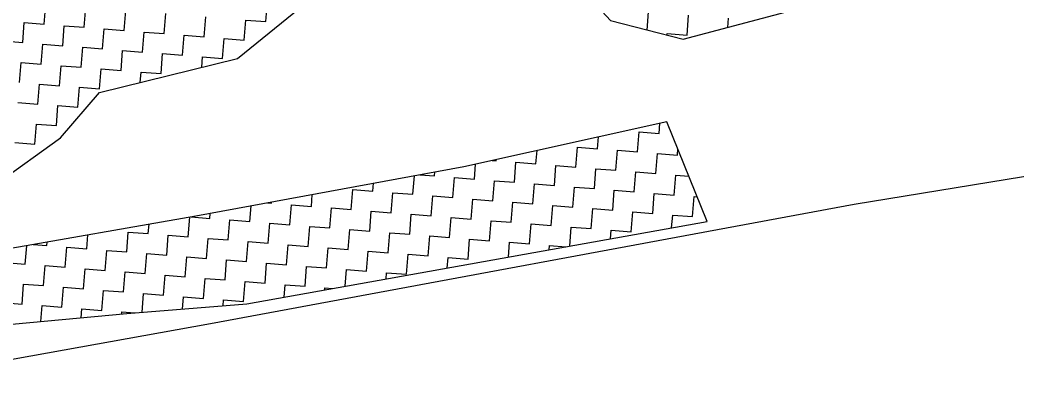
# Model space of a CAD drawing. Header units: metres. Extents: x 281680 to 283954, y 2020493 to 2022850.
# Drawn here: x 283068.4 to 283385, y 2020614 to 2020734 of the extents above; entities that cross this region are included whole.
import ezdxf

# ---------------------------------------------------------------- set-up
doc = ezdxf.new("R2010")
doc.units = ezdxf.units.M
doc.header["$MEASUREMENT"] = 0
doc.layers.add('POLY_HATCH', color=12, linetype='Continuous')
doc.layers.add('V_BOUND_LINE', color=7, linetype='Continuous')

msp = doc.modelspace()

# ---------------------------------------------------------------- linework, layer by layer
at = {"layer": 'POLY_HATCH'}
for p, q in [((283231.46, 2020760.24), (283255.93, 2020733.77)), ((283137.4, 2020721.75), (283159.25, 2020739.43)), ((283278.97, 2020727.84), (283311.36, 2020736.5)), ((283255.93, 2020733.77), (283278.97, 2020727.84)), ((283093.6, 2020710.94), (283137.4, 2020721.75)), ((283081.21, 2020696.6), (283093.6, 2020710.94)), ((283273.82, 2020701.69), (283209.3, 2020687.41)), ((283286.63, 2020670.01), (283273.82, 2020701.69)), ((283059.51, 2020680.96), (283081.21, 2020696.6)), ((283209.3, 2020687.41), (283124.21, 2020671.71)), ((283124.21, 2020671.71), (283027.79, 2020654.88)), ((283140.39, 2020643.86), (283286.63, 2020670.01)), ((283102.32, 2020640.76), (283140.39, 2020643.86)), ((283018.89, 2020633.1), (283102.32, 2020640.76))]:
    msp.add_line(p, q, dxfattribs=at)
at = {"layer": 'POLY_HATCH', "linetype": 'Continuous'}
for p, q in [((283076.1, 2020732.67), (283076.61, 2020739.02)), ((283088.79, 2020731.66), (283089.3, 2020738)), ((283146.42, 2020733.45), (283146.93, 2020739.8)), ((283101.49, 2020730.65), (283101.99, 2020736.99)), ((283114.18, 2020729.63), (283114.69, 2020735.98)), ((283126.87, 2020728.62), (283127.38, 2020734.97)), ((283267.56, 2020730.78), (283268.02, 2020736.54)), ((283280.21, 2020729.18), (283280.71, 2020735.53)), ((283069.25, 2020726.83), (283069.75, 2020733.17)), ((283069.75, 2020733.17), (283076.1, 2020732.67)), ((283081.94, 2020725.82), (283082.45, 2020732.16)), ((283082.45, 2020732.16), (283088.79, 2020731.66)), ((283139.57, 2020727.61), (283140.07, 2020733.96)), ((283140.07, 2020733.96), (283146.42, 2020733.45)), ((283293.18, 2020731.64), (283293.41, 2020734.51)), ((283094.63, 2020724.8), (283095.14, 2020731.15)), ((283095.14, 2020731.15), (283101.49, 2020730.65)), ((283107.33, 2020723.79), (283107.83, 2020730.14)), ((283107.83, 2020730.14), (283114.18, 2020729.63)), ((283120.02, 2020722.78), (283120.53, 2020729.13)), ((283120.53, 2020729.13), (283126.87, 2020728.62)), ((283273.82, 2020729.17), (283273.86, 2020729.69)), ((283273.86, 2020729.69), (283280.21, 2020729.18)), ((283062.9, 2020727.33), (283069.25, 2020726.83)), ((283075.09, 2020719.98), (283075.59, 2020726.32)), ((283075.59, 2020726.32), (283081.94, 2020725.82)), ((283087.78, 2020718.96), (283088.29, 2020725.31)), ((283088.29, 2020725.31), (283094.63, 2020724.8)), ((283132.72, 2020721.77), (283133.22, 2020728.12)), ((283133.22, 2020728.12), (283139.57, 2020727.61)), ((283100.48, 2020717.95), (283100.98, 2020724.3)), ((283100.98, 2020724.3), (283107.33, 2020723.79)), ((283113.17, 2020716.94), (283113.67, 2020723.29)), ((283113.67, 2020723.29), (283120.02, 2020722.78)), ((283126.1, 2020718.97), (283126.37, 2020722.28)), ((283126.37, 2020722.28), (283132.72, 2020721.77)), ((283068.24, 2020714.13), (283068.74, 2020720.48)), ((283068.74, 2020720.48), (283075.09, 2020719.98)), ((283080.93, 2020713.12), (283081.44, 2020719.47)), ((283081.44, 2020719.47), (283087.78, 2020718.96)), ((283093.62, 2020712.11), (283094.13, 2020718.46)), ((283094.13, 2020718.46), (283100.48, 2020717.95)), ((283106.56, 2020714.14), (283106.82, 2020717.45)), ((283106.82, 2020717.45), (283113.17, 2020716.94)), ((283074.08, 2020707.28), (283074.58, 2020713.63)), ((283074.58, 2020713.63), (283080.93, 2020713.12)), ((283086.77, 2020706.27), (283087.28, 2020712.62)), ((283087.28, 2020712.62), (283093.62, 2020712.11)), ((283067.73, 2020707.79), (283074.08, 2020707.28)), ((283079.92, 2020700.43), (283080.42, 2020706.78)), ((283080.42, 2020706.78), (283086.77, 2020706.27)), ((283073.07, 2020694.59), (283073.57, 2020700.94)), ((283073.57, 2020700.94), (283079.92, 2020700.43)), ((283271.33, 2020697.95), (283271.59, 2020701.19)), ((283251.79, 2020693.12), (283252.09, 2020696.88)), ((283264.48, 2020692.11), (283264.99, 2020698.46)), ((283264.99, 2020698.46), (283271.33, 2020697.95)), ((283066.72, 2020695.09), (283073.07, 2020694.59)), ((283244.93, 2020687.28), (283245.44, 2020693.63)), ((283245.44, 2020693.63), (283251.79, 2020693.12)), ((283232.24, 2020688.29), (283232.58, 2020692.56)), ((283257.63, 2020686.27), (283258.13, 2020692.62)), ((283258.13, 2020692.62), (283264.48, 2020692.11)), ((283270.32, 2020685.26), (283270.83, 2020691.6)), ((283270.83, 2020691.6), (283277.17, 2020691.1)), ((283277.17, 2020691.1), (283277.33, 2020693.02)), ((283212.69, 2020683.46), (283213.08, 2020688.25)), ((283218.29, 2020689.4), (283219.55, 2020689.3)), ((283219.55, 2020689.3), (283219.58, 2020689.69)), ((283225.39, 2020682.45), (283225.89, 2020688.8)), ((283225.89, 2020688.8), (283232.24, 2020688.29)), ((283238.08, 2020681.44), (283238.59, 2020687.79)), ((283238.59, 2020687.79), (283244.93, 2020687.28)), ((283193.15, 2020678.63), (283193.62, 2020684.52)), ((283195.36, 2020684.84), (283200, 2020684.47)), ((283200, 2020684.47), (283200.1, 2020685.72)), ((283205.84, 2020677.62), (283206.35, 2020683.97)), ((283206.35, 2020683.97), (283212.69, 2020683.46)), ((283250.78, 2020680.43), (283251.28, 2020686.77)), ((283251.28, 2020686.77), (283257.63, 2020686.27)), ((283263.47, 2020679.42), (283263.97, 2020685.76)), ((283263.97, 2020685.76), (283270.32, 2020685.26)), ((283276.16, 2020678.41), (283276.67, 2020684.75)), ((283276.67, 2020684.75), (283280.81, 2020684.42)), ((283180.45, 2020679.64), (283180.65, 2020682.13)), ((283218.54, 2020676.61), (283219.04, 2020682.96)), ((283219.04, 2020682.96), (283225.39, 2020682.45)), ((283231.23, 2020675.6), (283231.73, 2020681.95)), ((283231.73, 2020681.95), (283238.08, 2020681.44)), ((283243.92, 2020674.59), (283244.43, 2020680.93)), ((283244.43, 2020680.93), (283250.78, 2020680.43)), ((283160.91, 2020674.81), (283161.21, 2020678.54)), ((283173.6, 2020673.8), (283174.11, 2020680.15)), ((283174.11, 2020680.15), (283180.45, 2020679.64)), ((283186.3, 2020672.79), (283186.8, 2020679.14)), ((283186.8, 2020679.14), (283193.15, 2020678.63)), ((283198.99, 2020671.78), (283199.5, 2020678.13)), ((283199.5, 2020678.13), (283205.84, 2020677.62)), ((283256.62, 2020673.58), (283257.12, 2020679.92)), ((283257.12, 2020679.92), (283263.47, 2020679.42)), ((283269.31, 2020672.56), (283269.82, 2020678.91)), ((283269.82, 2020678.91), (283276.16, 2020678.41)), ((283282, 2020671.55), (283282.51, 2020677.9)), ((283282.51, 2020677.9), (283283.48, 2020677.82)), ((283141.36, 2020669.99), (283141.76, 2020674.95)), ((283147.01, 2020675.92), (283148.22, 2020675.83)), ((283148.22, 2020675.83), (283148.24, 2020676.15)), ((283154.06, 2020668.97), (283154.56, 2020675.32)), ((283154.56, 2020675.32), (283160.91, 2020674.81)), ((283211.68, 2020670.77), (283212.19, 2020677.12)), ((283212.19, 2020677.12), (283218.54, 2020676.61)), ((283224.38, 2020669.76), (283224.88, 2020676.1)), ((283224.88, 2020676.1), (283231.23, 2020675.6)), ((283237.07, 2020668.75), (283237.58, 2020675.09)), ((283237.58, 2020675.09), (283243.92, 2020674.59)), ((283121.82, 2020665.16), (283122.31, 2020671.38)), ((283122.78, 2020671.47), (283128.67, 2020671)), ((283128.67, 2020671), (283128.79, 2020672.56)), ((283166.75, 2020667.96), (283167.26, 2020674.31)), ((283167.26, 2020674.31), (283173.6, 2020673.8)), ((283179.44, 2020666.95), (283179.95, 2020673.3)), ((283179.95, 2020673.3), (283186.3, 2020672.79)), ((283192.14, 2020665.94), (283192.64, 2020672.29)), ((283192.64, 2020672.29), (283198.99, 2020671.78)), ((283204.83, 2020664.93), (283205.34, 2020671.27)), ((283205.34, 2020671.27), (283211.68, 2020670.77)), ((283249.76, 2020667.73), (283250.27, 2020674.08)), ((283250.27, 2020674.08), (283256.62, 2020673.58)), ((283262.46, 2020666.72), (283262.96, 2020673.07)), ((283262.96, 2020673.07), (283269.31, 2020672.56)), ((283275.33, 2020667.99), (283275.66, 2020672.06)), ((283275.66, 2020672.06), (283282, 2020671.55)), ((283109.12, 2020666.17), (283109.36, 2020669.12)), ((283134.51, 2020664.14), (283135.02, 2020670.49)), ((283135.02, 2020670.49), (283141.36, 2020669.99)), ((283147.2, 2020663.13), (283147.71, 2020669.48)), ((283147.71, 2020669.48), (283154.06, 2020668.97)), ((283159.9, 2020662.12), (283160.4, 2020668.47)), ((283160.4, 2020668.47), (283166.75, 2020667.96)), ((283217.52, 2020663.92), (283218.03, 2020670.26)), ((283218.03, 2020670.26), (283224.38, 2020669.76)), ((283230.22, 2020662.91), (283230.72, 2020669.25)), ((283230.72, 2020669.25), (283237.07, 2020668.75)), ((283242.94, 2020662.2), (283243.42, 2020668.24)), ((283243.42, 2020668.24), (283249.76, 2020667.73)), ((283089.58, 2020661.34), (283089.93, 2020665.73)), ((283102.27, 2020660.33), (283102.78, 2020666.67)), ((283102.78, 2020666.67), (283109.12, 2020666.17)), ((283114.96, 2020659.31), (283115.47, 2020665.66)), ((283115.47, 2020665.66), (283121.82, 2020665.16)), ((283172.59, 2020661.11), (283173.1, 2020667.46)), ((283173.1, 2020667.46), (283179.44, 2020666.95)), ((283185.28, 2020660.1), (283185.79, 2020666.45)), ((283185.79, 2020666.45), (283192.14, 2020665.94)), ((283197.98, 2020659.09), (283198.48, 2020665.43)), ((283198.48, 2020665.43), (283204.83, 2020664.93)), ((283255.89, 2020664.51), (283256.11, 2020667.23)), ((283256.11, 2020667.23), (283262.46, 2020666.72)), ((283070.03, 2020656.51), (283070.5, 2020662.33)), ((283072.55, 2020662.69), (283076.88, 2020662.35)), ((283076.88, 2020662.35), (283076.97, 2020663.47)), ((283082.72, 2020655.5), (283083.23, 2020661.84)), ((283083.23, 2020661.84), (283089.58, 2020661.34)), ((283127.66, 2020658.3), (283128.16, 2020664.65)), ((283128.16, 2020664.65), (283134.51, 2020664.14)), ((283140.35, 2020657.29), (283140.86, 2020663.64)), ((283140.86, 2020663.64), (283147.2, 2020663.13)), ((283153.05, 2020656.28), (283153.55, 2020662.63)), ((283153.55, 2020662.63), (283159.9, 2020662.12)), ((283210.67, 2020658.08), (283211.18, 2020664.42)), ((283211.18, 2020664.42), (283217.52, 2020663.92)), ((283223.5, 2020658.72), (283223.87, 2020663.41)), ((283223.87, 2020663.41), (283230.22, 2020662.91)), ((283236.46, 2020661.04), (283236.56, 2020662.4)), ((283236.56, 2020662.4), (283241.75, 2020661.99)), ((283095.42, 2020654.48), (283095.92, 2020660.83)), ((283095.92, 2020660.83), (283102.27, 2020660.33)), ((283108.11, 2020653.47), (283108.62, 2020659.82)), ((283108.62, 2020659.82), (283114.96, 2020659.31)), ((283120.81, 2020652.46), (283121.31, 2020658.81)), ((283121.31, 2020658.81), (283127.66, 2020658.3)), ((283165.74, 2020655.27), (283166.24, 2020661.62)), ((283166.24, 2020661.62), (283172.59, 2020661.11)), ((283178.43, 2020654.26), (283178.94, 2020660.6)), ((283178.94, 2020660.6), (283185.28, 2020660.1)), ((283191.13, 2020653.25), (283191.63, 2020659.59)), ((283191.63, 2020659.59), (283197.98, 2020659.09)), ((283063.68, 2020657.01), (283070.03, 2020656.51)), ((283075.87, 2020649.66), (283076.38, 2020656)), ((283076.38, 2020656), (283082.72, 2020655.5)), ((283133.5, 2020651.45), (283134, 2020657.8)), ((283134, 2020657.8), (283140.35, 2020657.29)), ((283146.19, 2020650.44), (283146.7, 2020656.79)), ((283146.7, 2020656.79), (283153.05, 2020656.28)), ((283158.89, 2020649.43), (283159.39, 2020655.77)), ((283159.39, 2020655.77), (283165.74, 2020655.27)), ((283204.06, 2020655.24), (283204.32, 2020658.58)), ((283204.32, 2020658.58), (283210.67, 2020658.08)), ((283217.02, 2020657.57), (283217.05, 2020657.57)), ((283217.02, 2020657.56), (283217.02, 2020657.57)), ((283088.57, 2020648.64), (283089.07, 2020654.99)), ((283089.07, 2020654.99), (283095.42, 2020654.48)), ((283101.26, 2020647.63), (283101.77, 2020653.98)), ((283101.77, 2020653.98), (283108.11, 2020653.47)), ((283113.95, 2020646.62), (283114.46, 2020652.97)), ((283114.46, 2020652.97), (283120.81, 2020652.46)), ((283171.66, 2020649.45), (283172.09, 2020654.76)), ((283172.09, 2020654.76), (283178.43, 2020654.26)), ((283184.62, 2020651.77), (283184.78, 2020653.75)), ((283184.78, 2020653.75), (283191.13, 2020653.25)), ((283069.02, 2020643.81), (283069.53, 2020650.16)), ((283069.53, 2020650.16), (283075.87, 2020649.66)), ((283081.71, 2020642.8), (283082.22, 2020649.15)), ((283082.22, 2020649.15), (283088.57, 2020648.64)), ((283126.65, 2020645.61), (283127.15, 2020651.96)), ((283127.15, 2020651.96), (283133.5, 2020651.45)), ((283139.34, 2020644.6), (283139.85, 2020650.94)), ((283139.85, 2020650.94), (283146.19, 2020650.44)), ((283152.22, 2020645.97), (283152.54, 2020649.93)), ((283152.54, 2020649.93), (283158.89, 2020649.43)), ((283094.41, 2020641.79), (283094.91, 2020648.14)), ((283094.91, 2020648.14), (283101.26, 2020647.63)), ((283107.13, 2020641.15), (283107.61, 2020647.13)), ((283107.61, 2020647.13), (283113.95, 2020646.62)), ((283119.99, 2020642.2), (283120.3, 2020646.12)), ((283120.3, 2020646.12), (283126.65, 2020645.61)), ((283165.18, 2020648.29), (283165.23, 2020648.92)), ((283165.23, 2020648.92), (283167.63, 2020648.73)), ((283062.67, 2020644.32), (283069.02, 2020643.81)), ((283074.96, 2020638.25), (283075.37, 2020643.31)), ((283075.37, 2020643.31), (283081.71, 2020642.8)), ((283132.85, 2020643.24), (283132.99, 2020645.1)), ((283132.99, 2020645.1), (283139.34, 2020644.6)), ((283087.83, 2020639.43), (283088.06, 2020642.3)), ((283088.06, 2020642.3), (283094.41, 2020641.79)), ((283100.7, 2020640.61), (283100.75, 2020641.29)), ((283100.75, 2020641.29), (283104.8, 2020640.96))]:
    msp.add_line(p, q, dxfattribs=at)
at = {"layer": 'V_BOUND_LINE'}
for p, q in [((283333.29, 2020675.55), (283618.68, 2020721.84)), ((283128.85, 2020637.61), (283333.29, 2020675.55)), ((282997.43, 2020613.96), (283128.85, 2020637.61))]:
    msp.add_line(p, q, dxfattribs=at)

doc.saveas('drawing.dxf')
